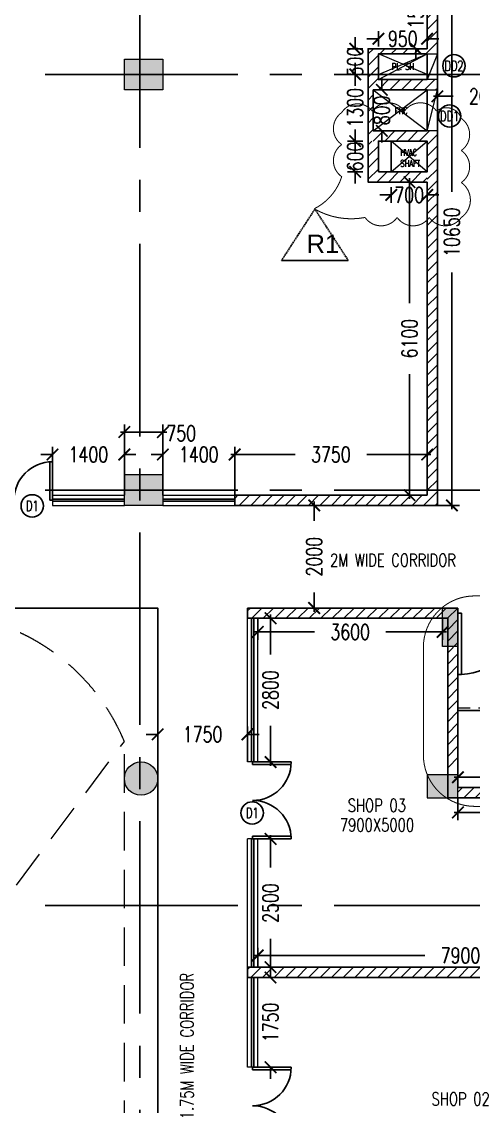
# Model space of a CAD drawing. Header units: millimetres. Extents: x -2076597 to 16308595, y -4402071 to 17875273.
# Drawn here: x -2036348 to -2027549, y -4110642 to -4089504 of the extents above; entities that cross this region are included whole.
import ezdxf
from ezdxf.enums import TextEntityAlignment as Align
from ezdxf.lldxf.tags import DXFTag

# ---------------------------------------------------------------- set-up
doc = ezdxf.new("R2010")
doc.units = ezdxf.units.MM
for name, pattern in [('CENTER2', [1.125, 0.75, -0.125, 0.125, -0.125]), ('CONTINULUS', [0]), ('DASHDOT', [1, 0.5, -0.25, 0, -0.25]), ('DASHED', [19.05, 12.7, -6.35]), ('DASHED2', [0.375, 0.25, -0.125])]:
    doc.linetypes.add(name, pattern=pattern)
for name, color, linetype, lineweight in [('A- GLAZING', 5, 'Continuous', 9), ('A- LIGHT LINE', 8, 'Continuous', 9), ('A- SHAFT', 8, 'Continuous', 9), ('A-COL HATCH', 252, 'Continuous', 9), ('S-COL HATCH', 251, 'Continuous', 9), ('S-COLS', 7, 'Continuous', 9)]:
    doc.layers.add(name, color=color, linetype=linetype, lineweight=lineweight)
for name, color, linetype in [('A- STAIRSCASE', 1, 'Continuous'), ('A-DIMS', 4, 'Continuous'), ('a-door', 1, 'Continuous'), ('A-PARAPET WALL', 4, 'Continuous'), ('a-ref', 5, 'Continuous'), ('A-REV CLOUD', 2, 'DASHED'), ('A-SCHED', 1, 'Continuous'), ('A-TXTROOM', 3, 'Continuous'), ('A-WALL', 2, 'Continuous'), ('A-WALL HATCH', 8, 'Continuous'), ('S-GRID', 252, 'CENTER2')]:
    doc.layers.add(name, color=color, linetype=linetype)
doc.styles.add('ARIAL', font='arial.ttf')
doc.styles.add('ROMANS', font='romans.shx', dxfattribs={"width": 0.75})
tags = doc.linetypes.add('DASHEDX2', pattern=[1.5, 1, -0.5]).pattern_tags.tags
tags[6:7] = [DXFTag(74, 4), DXFTag(75, 0), DXFTag(340, '0'), DXFTag(46, 1.0), DXFTag(50, 0.0), DXFTag(44, 0.0), DXFTag(45, 0.0)]
tags[4:5] = [DXFTag(74, 4), DXFTag(75, 0), DXFTag(340, '0'), DXFTag(46, 1.0), DXFTag(50, 0.0), DXFTag(44, 0.0), DXFTag(45, 0.0)]
doc.dimstyles.new('DIMM-100', dxfattribs={"dimscale": 150, "dimtxt": 2, "dimasz": 1.5, "dimexe": 1, "dimexo": 0, "dimgap": 2, "dimtad": 0, "dimtoh": 1, "dimdec": 0, "dimzin": 0, "dimdsep": 46, "dimtxsty": 'ROMANS', "dimblk": 'ARCHTICK', "dimcen": 1.5, "dimdle": 0.5, "dimclrd": 8, "dimclre": 8, "dimclrt": 256, "dimazin": 0, "dimtfac": 1, "dimtdec": 0, "dimtix": 1, "dimtofl": 0, "dimtmove": 2, "dimatfit": 3, "dimldrblk": 'DOT', "dimfxl": 0, "dimtolj": 1, "dimtzin": 0, "dimarcsym": 0})
pattern_1 = [(45, (1802100.65, 14255482.13), (-112.2532015, 112.2532015), [])]
pattern_2 = [(45, (-2740619.58, -3104110.72), (-112.253202, 112.253202), [])]

# ---------------------------------------------------------------- blocks, each defined once
blk = doc.blocks.new('shafts')
at = {"layer": 'A- SHAFT'}
for p, q in [((712172, -986420), (711222, -986020)), ((711222, -986420), (712172, -986020)), ((711122, -986720), (712172, -987520)), ((711122, -987520), (712172, -986720))]:
    blk.add_line(p, q, dxfattribs=at)
for points in [[(711222, -986420), (712172, -986420), (712172, -986020), (711222, -986020)], [(711122, -987520), (712172, -987520), (712172, -986720), (711122, -986720)]]:
    blk.add_lwpolyline(points, close=True, dxfattribs=at)
at = {"layer": 'A-TXTROOM', "char_height": 128, "width": 1088.76, "attachment_point": 1, "style": 'ROMANS'}
for s, insert in [('PL. SH', (711482, -986204, 0)), ('FHC', (711541, -987067, 0))]:
    blk.add_mtext(s, dxfattribs=dict(at, insert=insert))
blk = doc.blocks.new('Double-Flush - 1500 2-565315-1_ first floor')
at = {"layer": 'a-door'}
for p, q in [((-750, 850), (-699, 850)), ((-750, 100), (-750, 850)), ((-699, 100), (-699, 850)), ((699, 100), (699, 848)), ((750, 100), (750, 850)), ((-750, 100), (-699, 100)), ((750, 100), (699, 100))]:
    blk.add_line(p, q, dxfattribs=at)
for centre, start, end in [((-750, 100), 0, 90), ((750, 100), 90, 180)]:
    blk.add_arc(centre, 750, start, end, dxfattribs=at)
blk = doc.blocks.new('M_Single-Flush - 0915 x 2134mm-234763-0_ ground floor')
at = {"layer": 'a-door'}
for p, q in [((406, -100), (406, -1015)), ((458, -100), (406, -100)), ((458, -100), (458, -1015)), ((458, -1015), (406, -1015))]:
    blk.add_line(p, q, dxfattribs=at)
blk.add_arc((458, -100), 917, 180, 266.8107, dxfattribs=at)
blk = doc.blocks.new('SOP')
at = {"layer": 'A-SCHED', "color": 8}
blk.add_circle((0, 0), 218, dxfattribs=at)
at = {"layer": 'A-SCHED', "style": 'ROMANS', "width": 0.7}
blk.add_attdef('D2', text='', height=200, dxfattribs=at).set_placement((0, 0), align=Align.MIDDLE_CENTER)
blk = doc.blocks.new('COLUMN 1')
at = {"layer": 'A-COL HATCH'}
for points in [[(702736.2, -995074.1), (701986.2, -995074.1), (701986.2, -994474.1), (702736.2, -994474.1)], [(702736.2, -1003174.1), (701986.2, -1003174.1), (701986.2, -1002574.1), (702736.2, -1002574.1)], [(708186.2, -1005174.1), (708486.2, -1005174.1), (708486.2, -1005924.1), (708186.2, -1005924.1)], [(707886.3, -1008874.1), (708486.2, -1008874.1), (708486.2, -1008424.1), (707886.3, -1008424.1)]]:
    blk.add_hatch(color=256, dxfattribs=at).paths.add_polyline_path(points)
at = {"layer": 'S-COL HATCH'}
h = blk.add_hatch(color=256, dxfattribs=at)
edge = h.paths.add_edge_path()
edge.add_arc((702311.2, -1008499.1), 325, 0, 360)
at = {"layer": 'S-COLS'}
for points in [[(702736.2, -995074.1), (701986.2, -995074.1), (701986.2, -994474.1), (702736.2, -994474.1)], [(702736.2, -1003174.1), (701986.2, -1003174.1), (701986.2, -1002574.1), (702736.2, -1002574.1)], [(708186.2, -1005174.1), (708486.2, -1005174.1), (708486.2, -1005924.1), (708186.2, -1005924.1)], [(707886.3, -1008874.1), (708486.2, -1008874.1), (708486.2, -1008424.1), (707886.3, -1008424.1)]]:
    blk.add_lwpolyline(points, close=True, dxfattribs=at)
blk.add_circle((702311.2, -1008499.1), 325, dxfattribs=at)
at = {"layer": 'S-GRID', "ltscale": 5000}
for p, q in [((702286.2, -1035578.8), (702286.2, -974750.2)), ((661071.4, -994774.1), (726350.7, -994774.1)), ((661071.4, -1002874.1), (726350.7, -1002874.1)), ((661071.4, -1010974.1), (726350.7, -1010974.1))]:
    blk.add_line(p, q, dxfattribs=at)
blk = doc.blocks.new('_ArchTick')
at = {"color": 0, "linetype": 'ByBlock', "const_width": 0.15}
blk.add_lwpolyline([(-0.5, -0.5), (0.5, 0.5)], dxfattribs=at)
blk = doc.blocks.new('*D474')
at = {"layer": 'A-DIMS', "color": 8, "lineweight": -2, "transparency": 16777216}
for p, q in [((-2031499, -4108131), (-2031499, -4107906)), ((-2031748, -4108131), (-2031349, -4108131)), ((-2031748, -4109881), (-2031349, -4109881)), ((-2031499, -4109881), (-2031499, -4110106))]:
    blk.add_line(p, q, dxfattribs=at)
at = {"layer": 'Defpoints', "color": 0, "transparency": 16777216}
for p in [(-2031748, -4108131), (-2031748, -4109881), (-2031499, -4109881)]:
    blk.add_point(p, dxfattribs=at)
at = {"layer": 'A-DIMS', "color": 8, "lineweight": -2, "transparency": 16777216, "xscale": 225, "yscale": 225, "zscale": 225}
for p, rotation in [((-2031499, -4108131), 270), ((-2031499, -4109881), 90)]:
    blk.add_blockref('_ArchTick', p, dxfattribs=dict(at, rotation=rotation))
at = {"layer": 'A-DIMS', "transparency": 16777216, "insert": (-2031499, -4109006), "char_height": 300, "attachment_point": 5, "rotation": 90, "style": 'ROMANS'}
blk.add_mtext('\\A1;1750', dxfattribs=at)
blk = doc.blocks.new('_Dot')
at = {"color": 0, "linetype": 'ByBlock', "lineweight": -2}
blk.add_line((-0.5, 0), (-1, 0), dxfattribs=at)
at = {"color": 0, "linetype": 'ByBlock', "const_width": 0.5}
blk.add_lwpolyline([(-0.25, 0, 1), (0.25, 0, 1)], format="xyb", close=True, dxfattribs=at)
blk = doc.blocks.new('*D475')
at = {"layer": 'A-DIMS', "color": 8, "lineweight": -2, "transparency": 16777216}
for p, q in [((-2031748, -4105432), (-2031349, -4105432)), ((-2031499, -4105357), (-2031499, -4105985)), ((-2031499, -4108006), (-2031499, -4107378)), ((-2031748, -4107931), (-2031349, -4107931))]:
    blk.add_line(p, q, dxfattribs=at)
at = {"layer": 'Defpoints', "color": 0, "transparency": 16777216}
for p in [(-2031748, -4105432), (-2031499, -4105432), (-2031748, -4107931)]:
    blk.add_point(p, dxfattribs=at)
at = {"layer": 'A-DIMS', "color": 8, "lineweight": -2, "transparency": 16777216, "xscale": 225, "yscale": 225, "zscale": 225}
for p, rotation in [((-2031499, -4105432), 90), ((-2031499, -4107931), 270)]:
    blk.add_blockref('_ArchTick', p, dxfattribs=dict(at, rotation=rotation))
at = {"layer": 'A-DIMS', "transparency": 16777216, "insert": (-2031499, -4106681), "char_height": 300, "attachment_point": 5, "rotation": 90, "style": 'ROMANS'}
blk.add_mtext('\\A1;2500', dxfattribs=at)
blk = doc.blocks.new('*D476')
at = {"layer": 'A-DIMS', "color": 8, "lineweight": -2, "transparency": 16777216}
for p, q in [((-2031499, -4101056), (-2031499, -4101835)), ((-2031748, -4101131), (-2031349, -4101131)), ((-2031499, -4104007), (-2031499, -4103228)), ((-2031748, -4103932), (-2031349, -4103932))]:
    blk.add_line(p, q, dxfattribs=at)
at = {"layer": 'Defpoints', "color": 0, "transparency": 16777216}
for p in [(-2031748, -4101131), (-2031499, -4101131), (-2031748, -4103932)]:
    blk.add_point(p, dxfattribs=at)
at = {"layer": 'A-DIMS', "color": 8, "lineweight": -2, "transparency": 16777216, "xscale": 225, "yscale": 225, "zscale": 225}
for p, rotation in [((-2031499, -4101131), 90), ((-2031499, -4103932), 270)]:
    blk.add_blockref('_ArchTick', p, dxfattribs=dict(at, rotation=rotation))
at = {"layer": 'A-DIMS', "transparency": 16777216, "insert": (-2031499, -4102531), "char_height": 300, "attachment_point": 5, "rotation": 90, "style": 'ROMANS'}
blk.add_mtext('\\A1;2800', dxfattribs=at)
blk = doc.blocks.new('*D477')
at = {"layer": 'A-DIMS', "color": 8, "lineweight": -2, "transparency": 16777216}
for p, q in [((-2031748, -4101131), (-2031748, -4101548)), ((-2028148, -4101131), (-2028148, -4101548)), ((-2031823, -4101398), (-2030644, -4101398)), ((-2028073, -4101398), (-2029251, -4101398))]:
    blk.add_line(p, q, dxfattribs=at)
at = {"layer": 'Defpoints', "color": 0, "transparency": 16777216}
for p in [(-2031748, -4101131), (-2028148, -4101131), (-2028148, -4101398)]:
    blk.add_point(p, dxfattribs=at)
at = {"layer": 'A-DIMS', "color": 8, "lineweight": -2, "transparency": 16777216, "xscale": 225, "yscale": 225, "zscale": 225, "rotation": 180}
blk.add_blockref('_ArchTick', (-2031748, -4101398), dxfattribs=at)
at = {"layer": 'A-DIMS', "color": 8, "lineweight": -2, "transparency": 16777216, "xscale": 225, "yscale": 225, "zscale": 225}
blk.add_blockref('_ArchTick', (-2028148, -4101398), dxfattribs=at)
at = {"layer": 'A-DIMS', "transparency": 16777216, "insert": (-2029948, -4101398), "char_height": 300, "attachment_point": 5, "style": 'ROMANS'}
blk.add_mtext('\\A1;3600', dxfattribs=at)
blk = doc.blocks.new('*D478')
at = {"layer": 'A-DIMS', "color": 8, "lineweight": -2, "transparency": 16777216}
for p, q in [((-2027848, -4104631), (-2027848, -4105065)), ((-2023848, -4104631), (-2023848, -4105065)), ((-2027923, -4104915), (-2026544, -4104915)), ((-2023773, -4104915), (-2025151, -4104915))]:
    blk.add_line(p, q, dxfattribs=at)
at = {"layer": 'Defpoints', "color": 0, "transparency": 16777216}
for p in [(-2027848, -4104631), (-2023848, -4104631), (-2023848, -4104915)]:
    blk.add_point(p, dxfattribs=at)
at = {"layer": 'A-DIMS', "color": 8, "lineweight": -2, "transparency": 16777216, "xscale": 225, "yscale": 225, "zscale": 225}
for p, rotation in [((-2027848, -4104915), 180.0039820080618), ((-2023848, -4104915), 0.003982008061759408)]:
    blk.add_blockref('_ArchTick', p, dxfattribs=dict(at, rotation=rotation))
at = {"layer": 'A-DIMS', "transparency": 16777216, "insert": (-2025848, -4104915), "char_height": 300, "attachment_point": 5, "rotation": 0.004, "style": 'ROMANS'}
blk.add_mtext('\\A1;4000', dxfattribs=at)
blk = doc.blocks.new('*D481')
at = {"layer": 'A-DIMS', "color": 8, "lineweight": -2, "transparency": 16777216}
for p, q in [((-2031748, -4107931), (-2031748, -4107552)), ((-2023848, -4107931), (-2023848, -4107552)), ((-2031823, -4107702), (-2028494, -4107702)), ((-2023773, -4107702), (-2027101, -4107702))]:
    blk.add_line(p, q, dxfattribs=at)
at = {"layer": 'Defpoints', "color": 0, "transparency": 16777216}
for p in [(-2031748, -4107702), (-2031748, -4107931), (-2023848, -4107931)]:
    blk.add_point(p, dxfattribs=at)
at = {"layer": 'A-DIMS', "color": 8, "lineweight": -2, "transparency": 16777216, "xscale": 225, "yscale": 225, "zscale": 225, "rotation": 180}
blk.add_blockref('_ArchTick', (-2031748, -4107702), dxfattribs=at)
at = {"layer": 'A-DIMS', "color": 8, "lineweight": -2, "transparency": 16777216, "xscale": 225, "yscale": 225, "zscale": 225}
blk.add_blockref('_ArchTick', (-2023848, -4107702), dxfattribs=at)
at = {"layer": 'A-DIMS', "transparency": 16777216, "insert": (-2027798, -4107702), "char_height": 300, "attachment_point": 5, "style": 'ROMANS'}
blk.add_mtext('\\A1;7900', dxfattribs=at)
blk = doc.blocks.new('*D482')
at = {"layer": 'A-DIMS', "color": 8, "lineweight": -2, "transparency": 16777216}
for p, q in [((-2033698, -4103393), (-2033923, -4103393)), ((-2033698, -4104227), (-2033698, -4103243)), ((-2031948, -4103932), (-2031948, -4103243)), ((-2031948, -4103393), (-2031723, -4103393))]:
    blk.add_line(p, q, dxfattribs=at)
at = {"layer": 'Defpoints', "color": 0, "transparency": 16777216}
for p in [(-2031948, -4103393), (-2031948, -4103932), (-2033698, -4104227)]:
    blk.add_point(p, dxfattribs=at)
at = {"layer": 'A-DIMS', "color": 8, "lineweight": -2, "transparency": 16777216, "xscale": 225, "yscale": 225, "zscale": 225}
blk.add_blockref('_ArchTick', (-2033698, -4103393), dxfattribs=at)
at = {"layer": 'A-DIMS', "color": 8, "lineweight": -2, "transparency": 16777216, "xscale": 225, "yscale": 225, "zscale": 225, "rotation": 180}
blk.add_blockref('_ArchTick', (-2031948, -4103393), dxfattribs=at)
at = {"layer": 'A-DIMS', "transparency": 16777216, "insert": (-2032823, -4103393), "char_height": 300, "attachment_point": 5, "style": 'ROMANS'}
blk.add_mtext('\\A1;1750', dxfattribs=at)
blk = doc.blocks.new('*D485')
at = {"layer": 'A-DIMS', "color": 8, "lineweight": -2, "transparency": 16777216}
for p, q in [((-2029898, -4098931), (-2030799, -4098931)), ((-2030649, -4098856), (-2030649, -4099235)), ((-2030649, -4101006), (-2030649, -4100628)), ((-2029898, -4100931), (-2030799, -4100931))]:
    blk.add_line(p, q, dxfattribs=at)
at = {"layer": 'Defpoints', "color": 0, "transparency": 16777216}
for p in [(-2030649, -4098931), (-2029898, -4098931), (-2029898, -4100931)]:
    blk.add_point(p, dxfattribs=at)
at = {"layer": 'A-DIMS', "color": 8, "lineweight": -2, "transparency": 16777216, "xscale": 225, "yscale": 225, "zscale": 225}
for p, rotation in [((-2030649, -4098931), 90), ((-2030649, -4100931), 270)]:
    blk.add_blockref('_ArchTick', p, dxfattribs=dict(at, rotation=rotation))
at = {"layer": 'A-DIMS', "transparency": 16777216, "insert": (-2030649, -4099931), "char_height": 300, "attachment_point": 5, "rotation": 90, "style": 'ROMANS'}
blk.add_mtext('\\A1;2000', dxfattribs=at)
blk = doc.blocks.new('*D493')
at = {"layer": 'A-DIMS', "color": 8, "lineweight": -2, "transparency": 16777216}
for p, q in [((-2028248, -4090631), (-2028248, -4091108)), ((-2026248, -4090631), (-2026248, -4091108)), ((-2028323, -4090958), (-2027944, -4090958)), ((-2026173, -4090958), (-2026551, -4090958))]:
    blk.add_line(p, q, dxfattribs=at)
at = {"layer": 'Defpoints', "color": 0, "transparency": 16777216}
for p in [(-2028248, -4090631), (-2026248, -4090631), (-2028248, -4090958)]:
    blk.add_point(p, dxfattribs=at)
at = {"layer": 'A-DIMS', "color": 8, "lineweight": -2, "transparency": 16777216, "xscale": 225, "yscale": 225, "zscale": 225, "rotation": 180}
blk.add_blockref('_ArchTick', (-2028248, -4090958), dxfattribs=at)
at = {"layer": 'A-DIMS', "color": 8, "lineweight": -2, "transparency": 16777216, "xscale": 225, "yscale": 225, "zscale": 225}
blk.add_blockref('_ArchTick', (-2026248, -4090958), dxfattribs=at)
at = {"layer": 'A-DIMS', "transparency": 16777216, "insert": (-2027248, -4090958), "char_height": 300, "attachment_point": 5, "style": 'ROMANS'}
blk.add_mtext('\\A1;2000', dxfattribs=at)
blk = doc.blocks.new('*D494')
at = {"layer": 'A-DIMS', "color": 8, "lineweight": -2, "transparency": 16777216}
for p, q in [((-2028248, -4088281), (-2027816, -4088281)), ((-2027966, -4088206), (-2027966, -4092819)), ((-2027966, -4099006), (-2027966, -4094394)), ((-2028248, -4098931), (-2027816, -4098931))]:
    blk.add_line(p, q, dxfattribs=at)
at = {"layer": 'Defpoints', "color": 0, "transparency": 16777216}
for p in [(-2028248, -4088281), (-2027966, -4088281), (-2028248, -4098931)]:
    blk.add_point(p, dxfattribs=at)
at = {"layer": 'A-DIMS', "color": 8, "lineweight": -2, "transparency": 16777216, "xscale": 225, "yscale": 225, "zscale": 225}
for p, rotation in [((-2027966, -4088281), 90), ((-2027966, -4098931), 270)]:
    blk.add_blockref('_ArchTick', p, dxfattribs=dict(at, rotation=rotation))
at = {"layer": 'A-DIMS', "transparency": 16777216, "insert": (-2027966, -4093606), "char_height": 300, "attachment_point": 5, "rotation": 90, "style": 'ROMANS'}
blk.add_mtext('\\A1;10650', dxfattribs=at)
blk = doc.blocks.new('*D513')
at = {"layer": 'A-DIMS', "color": 8, "lineweight": -2, "transparency": 16777216}
for p, q in [((-2028668, -4088481), (-2028668, -4088256)), ((-2028448, -4088481), (-2028818, -4088481)), ((-2028448, -4090031), (-2028818, -4090031)), ((-2028668, -4090031), (-2028668, -4090256))]:
    blk.add_line(p, q, dxfattribs=at)
at = {"layer": 'Defpoints', "color": 0, "transparency": 16777216}
for p in [(-2028448, -4088481), (-2028668, -4090031), (-2028448, -4090031)]:
    blk.add_point(p, dxfattribs=at)
at = {"layer": 'A-DIMS', "color": 8, "lineweight": -2, "transparency": 16777216, "xscale": 225, "yscale": 225, "zscale": 225}
for p, rotation in [((-2028668, -4088481), 270), ((-2028668, -4090031), 90)]:
    blk.add_blockref('_ArchTick', p, dxfattribs=dict(at, rotation=rotation))
at = {"layer": 'A-DIMS', "transparency": 16777216, "insert": (-2028668, -4089256), "char_height": 300, "attachment_point": 5, "rotation": 90, "style": 'ROMANS'}
blk.add_mtext('\\A1;1550', dxfattribs=at)
blk = doc.blocks.new('*D156')
at = {"layer": 'A-DIMS', "color": 8, "lineweight": -2, "transparency": 16777216}
for p, q in [((-2028448, -4092631), (-2028941, -4092631)), ((-2028791, -4092556), (-2028791, -4094990)), ((-2028791, -4098806), (-2028791, -4096372)), ((-2028448, -4098731), (-2028941, -4098731))]:
    blk.add_line(p, q, dxfattribs=at)
at = {"layer": 'Defpoints', "color": 0, "transparency": 16777216}
for p in [(-2028448, -4092631), (-2028791, -4098731), (-2028448, -4098731)]:
    blk.add_point(p, dxfattribs=at)
at = {"layer": 'A-DIMS', "color": 8, "lineweight": -2, "transparency": 16777216, "xscale": 225, "yscale": 225, "zscale": 225}
for p, rotation in [((-2028791, -4092631), 90), ((-2028791, -4098731), 270)]:
    blk.add_blockref('_ArchTick', p, dxfattribs=dict(at, rotation=rotation))
at = {"layer": 'A-DIMS', "transparency": 16777216, "insert": (-2028791, -4095681), "char_height": 300, "attachment_point": 5, "rotation": 90, "style": 'ROMANS'}
blk.add_mtext('\\A1;6100', dxfattribs=at)
blk = doc.blocks.new('*D514')
at = {"layer": 'A-DIMS', "color": 8, "lineweight": -2, "transparency": 16777216}
for p, q in [((-2032198, -4098731), (-2032198, -4097789)), ((-2028448, -4098731), (-2028448, -4097789)), ((-2032273, -4097939), (-2031019, -4097939)), ((-2028373, -4097939), (-2029626, -4097939))]:
    blk.add_line(p, q, dxfattribs=at)
at = {"layer": 'Defpoints', "color": 0, "transparency": 16777216}
for p in [(-2032198, -4097939), (-2032198, -4098731), (-2028448, -4098731)]:
    blk.add_point(p, dxfattribs=at)
at = {"layer": 'A-DIMS', "color": 8, "lineweight": -2, "transparency": 16777216, "xscale": 225, "yscale": 225, "zscale": 225, "rotation": 180}
blk.add_blockref('_ArchTick', (-2032198, -4097939), dxfattribs=at)
at = {"layer": 'A-DIMS', "color": 8, "lineweight": -2, "transparency": 16777216, "xscale": 225, "yscale": 225, "zscale": 225}
blk.add_blockref('_ArchTick', (-2028448, -4097939), dxfattribs=at)
at = {"layer": 'A-DIMS', "transparency": 16777216, "insert": (-2030323, -4097939), "char_height": 300, "attachment_point": 5, "style": 'ROMANS'}
blk.add_mtext('\\A1;3750', dxfattribs=at)
blk = doc.blocks.new('*D157')
at = {"layer": 'A-DIMS', "color": 8, "lineweight": -2, "transparency": 16777216}
for p, q in [((-2033598, -4098731), (-2033598, -4097789)), ((-2032198, -4098731), (-2032198, -4097789)), ((-2033598, -4097939), (-2033823, -4097939)), ((-2032198, -4097939), (-2031973, -4097939))]:
    blk.add_line(p, q, dxfattribs=at)
at = {"layer": 'Defpoints', "color": 0, "transparency": 16777216}
for p in [(-2033598, -4097939), (-2033598, -4098731), (-2032198, -4098731)]:
    blk.add_point(p, dxfattribs=at)
at = {"layer": 'A-DIMS', "color": 8, "lineweight": -2, "transparency": 16777216, "xscale": 225, "yscale": 225, "zscale": 225}
blk.add_blockref('_ArchTick', (-2033598, -4097939), dxfattribs=at)
at = {"layer": 'A-DIMS', "color": 8, "lineweight": -2, "transparency": 16777216, "xscale": 225, "yscale": 225, "zscale": 225, "rotation": 180}
blk.add_blockref('_ArchTick', (-2032198, -4097939), dxfattribs=at)
at = {"layer": 'A-DIMS', "transparency": 16777216, "insert": (-2032898, -4097939), "char_height": 300, "attachment_point": 5, "style": 'ROMANS'}
blk.add_mtext('\\A1;1400', dxfattribs=at)
blk = doc.blocks.new('*D515')
at = {"layer": 'A-DIMS', "color": 8, "lineweight": -2, "transparency": 16777216}
for p, q in [((-2035748, -4098731), (-2035748, -4097789)), ((-2034348, -4098731), (-2034348, -4097789)), ((-2035748, -4097939), (-2035973, -4097939)), ((-2034348, -4097939), (-2034123, -4097939))]:
    blk.add_line(p, q, dxfattribs=at)
at = {"layer": 'Defpoints', "color": 0, "transparency": 16777216}
for p in [(-2035748, -4097939), (-2035748, -4098731), (-2034348, -4098731)]:
    blk.add_point(p, dxfattribs=at)
at = {"layer": 'A-DIMS', "color": 8, "lineweight": -2, "transparency": 16777216, "xscale": 225, "yscale": 225, "zscale": 225}
blk.add_blockref('_ArchTick', (-2035748, -4097939), dxfattribs=at)
at = {"layer": 'A-DIMS', "color": 8, "lineweight": -2, "transparency": 16777216, "xscale": 225, "yscale": 225, "zscale": 225, "rotation": 180}
blk.add_blockref('_ArchTick', (-2034348, -4097939), dxfattribs=at)
at = {"layer": 'A-DIMS', "transparency": 16777216, "insert": (-2035048, -4097939), "char_height": 300, "attachment_point": 5, "style": 'ROMANS'}
blk.add_mtext('\\A1;1400', dxfattribs=at)
blk = doc.blocks.new('*D158')
at = {"layer": 'A-DIMS', "color": 8, "lineweight": -2, "transparency": 16777216}
for p, q in [((-2034423, -4097502), (-2033523, -4097502)), ((-2034348, -4098331), (-2034348, -4097352)), ((-2033598, -4098331), (-2033598, -4097352))]:
    blk.add_line(p, q, dxfattribs=at)
at = {"layer": 'Defpoints', "color": 0, "transparency": 16777216}
for p in [(-2033598, -4097502), (-2034348, -4098331), (-2033598, -4098331)]:
    blk.add_point(p, dxfattribs=at)
at = {"layer": 'A-DIMS', "color": 8, "lineweight": -2, "transparency": 16777216, "xscale": 225, "yscale": 225, "zscale": 225, "rotation": 180}
blk.add_blockref('_ArchTick', (-2034348, -4097502), dxfattribs=at)
at = {"layer": 'A-DIMS', "color": 8, "lineweight": -2, "transparency": 16777216, "xscale": 225, "yscale": 225, "zscale": 225}
blk.add_blockref('_ArchTick', (-2033598, -4097502), dxfattribs=at)
at = {"layer": 'A-DIMS', "transparency": 16777216, "insert": (-2033240, -4097526), "char_height": 300, "attachment_point": 5, "style": 'ROMANS'}
blk.add_mtext('\\A1;750', dxfattribs=at)
blk = doc.blocks.new('*D204')
at = {"layer": 'A-DIMS', "color": 8, "linetype": 'CONTINULUS', "lineweight": -2, "transparency": 16777216}
for p, q in [((-2029850, -4090531), (-2029850, -4090306)), ((-2029850, -4091831), (-2029850, -4092056))]:
    blk.add_line(p, q, dxfattribs=at)
at = {"layer": 'A-DIMS', "color": 8, "lineweight": -2, "transparency": 16777216}
for p, q in [((-2029700, -4090531), (-2030000, -4090531)), ((-2029700, -4091831), (-2030000, -4091831))]:
    blk.add_line(p, q, dxfattribs=at)
at = {"layer": 'Defpoints', "color": 0, "transparency": 16777216}
for p in [(-2029598, -4090531), (-2029850, -4091831), (-2029598, -4091831)]:
    blk.add_point(p, dxfattribs=at)
at = {"layer": 'A-DIMS', "color": 8, "lineweight": -2, "transparency": 16777216, "xscale": 225, "yscale": 225, "zscale": 225}
for p, rotation in [((-2029850, -4090531), 270), ((-2029850, -4091831), 90)]:
    blk.add_blockref('_ArchTick', p, dxfattribs=dict(at, rotation=rotation))
at = {"layer": 'A-DIMS', "transparency": 16777216, "insert": (-2029850, -4091181), "char_height": 300, "attachment_point": 5, "rotation": 90, "style": 'ROMANS'}
blk.add_mtext('\\A1;1300', dxfattribs=at)
blk = doc.blocks.new('*D621')
at = {"layer": 'A-DIMS', "color": 8, "linetype": 'CONTINULUS', "lineweight": -2, "transparency": 16777216}
for p, q in [((-2029332, -4090831), (-2029332, -4090606)), ((-2029332, -4091631), (-2029332, -4091856))]:
    blk.add_line(p, q, dxfattribs=at)
at = {"layer": 'A-DIMS', "color": 8, "lineweight": -2, "transparency": 16777216}
for p, q in [((-2029482, -4090831), (-2029182, -4090831)), ((-2029482, -4091631), (-2029182, -4091631))]:
    blk.add_line(p, q, dxfattribs=at)
at = {"layer": 'Defpoints', "color": 0, "transparency": 16777216}
for p in [(-2029498, -4090831), (-2029332, -4090831), (-2029498, -4091631)]:
    blk.add_point(p, dxfattribs=at)
at = {"layer": 'A-DIMS', "color": 8, "lineweight": -2, "transparency": 16777216, "xscale": 225, "yscale": 225, "zscale": 225}
for p, rotation in [((-2029332, -4090831), 270), ((-2029332, -4091631), 90)]:
    blk.add_blockref('_ArchTick', p, dxfattribs=dict(at, rotation=rotation))
at = {"layer": 'A-DIMS', "transparency": 16777216, "insert": (-2029332, -4091231), "char_height": 300, "attachment_point": 5, "rotation": 90, "style": 'ROMANS'}
blk.add_mtext('\\A1;800', dxfattribs=at)
blk = doc.blocks.new('*D622')
at = {"layer": 'A-DIMS', "color": 8, "linetype": 'CONTINULUS', "lineweight": -2, "transparency": 16777216}
for p, q in [((-2029398, -4089836), (-2029623, -4089836)), ((-2028448, -4089836), (-2028223, -4089836))]:
    blk.add_line(p, q, dxfattribs=at)
at = {"layer": 'A-DIMS', "color": 8, "lineweight": -2, "transparency": 16777216}
for p, q in [((-2029398, -4089986), (-2029398, -4089686)), ((-2028448, -4089986), (-2028448, -4089686))]:
    blk.add_line(p, q, dxfattribs=at)
at = {"layer": 'Defpoints', "color": 0, "transparency": 16777216}
for p in [(-2028448, -4089836), (-2029398, -4090131), (-2028448, -4090131)]:
    blk.add_point(p, dxfattribs=at)
at = {"layer": 'A-DIMS', "color": 8, "lineweight": -2, "transparency": 16777216, "xscale": 225, "yscale": 225, "zscale": 225}
blk.add_blockref('_ArchTick', (-2029398, -4089836), dxfattribs=at)
at = {"layer": 'A-DIMS', "color": 8, "lineweight": -2, "transparency": 16777216, "xscale": 225, "yscale": 225, "zscale": 225, "rotation": 180}
blk.add_blockref('_ArchTick', (-2028448, -4089836), dxfattribs=at)
at = {"layer": 'A-DIMS', "transparency": 16777216, "insert": (-2028923, -4089836), "char_height": 300, "attachment_point": 5, "style": 'ROMANS'}
blk.add_mtext('\\A1;950', dxfattribs=at)
blk = doc.blocks.new('*D247')
at = {"layer": 'A-DIMS', "color": 8, "linetype": 'CONTINULUS', "lineweight": -2, "transparency": 16777216}
for p, q in [((-2029850, -4090031), (-2029850, -4089806)), ((-2029850, -4090531), (-2029850, -4090756))]:
    blk.add_line(p, q, dxfattribs=at)
at = {"layer": 'A-DIMS', "color": 8, "lineweight": -2, "transparency": 16777216}
for p, q in [((-2029700, -4090031), (-2030000, -4090031)), ((-2029700, -4090531), (-2030000, -4090531))]:
    blk.add_line(p, q, dxfattribs=at)
at = {"layer": 'Defpoints', "color": 0, "transparency": 16777216}
for p in [(-2029850, -4090031), (-2029598, -4090031), (-2029598, -4090531)]:
    blk.add_point(p, dxfattribs=at)
at = {"layer": 'A-DIMS', "color": 8, "lineweight": -2, "transparency": 16777216, "xscale": 225, "yscale": 225, "zscale": 225}
for p, rotation in [((-2029850, -4090031), 270), ((-2029850, -4090531), 90)]:
    blk.add_blockref('_ArchTick', p, dxfattribs=dict(at, rotation=rotation))
at = {"layer": 'A-DIMS', "transparency": 16777216, "insert": (-2029850, -4090281), "char_height": 300, "attachment_point": 5, "rotation": 90, "style": 'ROMANS'}
blk.add_mtext('\\A1;500', dxfattribs=at)
blk = doc.blocks.new('*D272')
at = {"layer": 'A-DIMS', "color": 8, "lineweight": -2, "transparency": 16777216}
for p, q in [((-2027923, -4104228), (-2025439, -4104228)), ((-2027848, -4104378), (-2027848, -4104078)), ((-2021573, -4104228), (-2024057, -4104228)), ((-2021648, -4104378), (-2021648, -4104078))]:
    blk.add_line(p, q, dxfattribs=at)
at = {"layer": 'Defpoints', "color": 0, "transparency": 16777216}
for p in [(-2027848, -4104228), (-2027848, -4104431), (-2021648, -4104431)]:
    blk.add_point(p, dxfattribs=at)
at = {"layer": 'A-DIMS', "color": 8, "lineweight": -2, "transparency": 16777216, "xscale": 225, "yscale": 225, "zscale": 225, "rotation": 180}
blk.add_blockref('_ArchTick', (-2027848, -4104228), dxfattribs=at)
at = {"layer": 'A-DIMS', "color": 8, "lineweight": -2, "transparency": 16777216, "xscale": 225, "yscale": 225, "zscale": 225}
blk.add_blockref('_ArchTick', (-2021648, -4104228), dxfattribs=at)
at = {"layer": 'A-DIMS', "transparency": 16777216, "insert": (-2024748, -4104228), "char_height": 300, "attachment_point": 5, "style": 'ROMANS'}
blk.add_mtext('\\A1;6200', dxfattribs=at)
blk = doc.blocks.new('*D361')
at = {"layer": 'A-DIMS', "color": 8, "lineweight": -2, "transparency": 16777216}
for p, q in [((-2029148, -4092731), (-2029148, -4093031)), ((-2028448, -4092731), (-2028448, -4093031))]:
    blk.add_line(p, q, dxfattribs=at)
at = {"layer": 'A-DIMS', "color": 8, "linetype": 'CONTINULUS', "lineweight": -2, "transparency": 16777216}
for p, q in [((-2029148, -4092881), (-2029373, -4092881)), ((-2028448, -4092881), (-2028223, -4092881))]:
    blk.add_line(p, q, dxfattribs=at)
at = {"layer": 'Defpoints', "color": 0, "transparency": 16777216}
for p in [(-2029148, -4092431), (-2028448, -4092431), (-2028448, -4092881)]:
    blk.add_point(p, dxfattribs=at)
at = {"layer": 'A-DIMS', "color": 8, "lineweight": -2, "transparency": 16777216, "xscale": 225, "yscale": 225, "zscale": 225}
blk.add_blockref('_ArchTick', (-2029148, -4092881), dxfattribs=at)
at = {"layer": 'A-DIMS', "color": 8, "lineweight": -2, "transparency": 16777216, "xscale": 225, "yscale": 225, "zscale": 225, "rotation": 180}
blk.add_blockref('_ArchTick', (-2028448, -4092881), dxfattribs=at)
at = {"layer": 'A-DIMS', "transparency": 16777216, "insert": (-2028798, -4092881), "char_height": 300, "attachment_point": 5, "style": 'ROMANS'}
blk.add_mtext('\\A1;700', dxfattribs=at)
blk = doc.blocks.new('*D362')
at = {"layer": 'A-DIMS', "color": 8, "linetype": 'CONTINULUS', "lineweight": -2, "transparency": 16777216}
for p, q in [((-2029850, -4091831), (-2029850, -4091606)), ((-2029850, -4092431), (-2029850, -4092656))]:
    blk.add_line(p, q, dxfattribs=at)
at = {"layer": 'A-DIMS', "color": 8, "lineweight": -2, "transparency": 16777216}
for p, q in [((-2029700, -4091831), (-2030000, -4091831)), ((-2029700, -4092431), (-2030000, -4092431))]:
    blk.add_line(p, q, dxfattribs=at)
at = {"layer": 'Defpoints', "color": 0, "transparency": 16777216}
for p in [(-2029850, -4091831), (-2029148, -4091831), (-2029148, -4092431)]:
    blk.add_point(p, dxfattribs=at)
at = {"layer": 'A-DIMS', "color": 8, "lineweight": -2, "transparency": 16777216, "xscale": 225, "yscale": 225, "zscale": 225}
for p, rotation in [((-2029850, -4091831), 270), ((-2029850, -4092431), 90)]:
    blk.add_blockref('_ArchTick', p, dxfattribs=dict(at, rotation=rotation))
at = {"layer": 'A-DIMS', "transparency": 16777216, "insert": (-2029850, -4092131), "char_height": 300, "attachment_point": 5, "rotation": 90, "style": 'ROMANS'}
blk.add_mtext('\\A1;600', dxfattribs=at)

msp = doc.modelspace()

# ---------------------------------------------------------------- hatches: boundary and pattern name
at = {"layer": 'A-WALL HATCH'}
h = msp.add_hatch(dxfattribs=at)
h.set_pattern_fill('ANSI31', color=256, scale=50)
h.set_pattern_definition(pattern_2)
h.paths.add_polyline_path([(-2033147.9, -4081581.1), (-2033747.9, -4081581.1), (-2033747.9, -4081781.1), (-2033347.9, -4081781.1), (-2033347.9, -4081881.1), (-2033147.9, -4081881.1)])
h.paths.add_polyline_path([(-2029397.9, -4090131.1), (-2028447.9, -4090131.1), (-2028447.9, -4090631.1), (-2029397.9, -4090631.1)], flags=16)
h.paths.add_polyline_path([(-2029497.9, -4090831.1), (-2028447.9, -4090831.1), (-2028447.9, -4091631.1), (-2029497.9, -4091631.1)], flags=16)
h.paths.add_polyline_path([(-2028447.9, -4090131.1), (-2028247.9, -4090131.1), (-2028247.9, -4088281.1), (-2033147.9, -4088281.1), (-2033147.9, -4081881.1), (-2033347.9, -4081881.1), (-2033347.9, -4088481.1), (-2028447.9, -4088481.1), (-2028447.9, -4090031.1), (-2029597.9, -4090031.1), (-2029597.9, -4091831.1), (-2028447.9, -4091831.1), (-2028447.9, -4098731.1), (-2032197.9, -4098731.1), (-2032197.9, -4098931.1), (-2028247.9, -4098931.1), (-2028247.9, -4091631.1), (-2028447.9, -4091631.1), (-2028447.9, -4090831.1), (-2028247.9, -4090831.1), (-2028247.9, -4090631.1), (-2028447.9, -4090631.1)])
h = msp.add_hatch(dxfattribs=at)
h.set_pattern_fill('ANSI31', color=256, scale=50)
h.set_pattern_definition(pattern_1)
h.paths.add_polyline_path([(-2029397.9, -4092431), (-2028447.9, -4092431), (-2028447.9, -4091831), (-2029397.9, -4091831)], flags=16)
h.paths.add_polyline_path([(-2029597.9, -4092631), (-2028447.9, -4092631), (-2028447.9, -4091831), (-2029597.9, -4091831)])
h = msp.add_hatch(dxfattribs=at)
h.set_pattern_fill('ANSI31', color=256, scale=50)
h.set_pattern_definition(pattern_1)
h.paths.add_polyline_path([(-2027847.9, -4100931.1), (-2031947.9, -4100931.1), (-2031947.9, -4101131.1), (-2028047.9, -4101131.1), (-2028047.9, -4104031.1), (-2027847.9, -4104031.1)])
h.paths.add_polyline_path([(-2024297.9, -4100931.1), (-2026647.9, -4100931.1), (-2026647.9, -4101131.1), (-2024297.9, -4101131.1)])
h.paths.add_polyline_path([(-2023647.9, -4105331.1), (-2021472.9, -4105331.1), (-2021447.9, -4105150.5), (-2021447.9, -4104631.1), (-2021647.9, -4104631.1), (-2021647.9, -4105231.1), (-2023647.9, -4105231.1), (-2023647.9, -4104631.1), (-2022047.9, -4104631.1), (-2022047.9, -4104431.1), (-2023947.9, -4104431.1), (-2023947.9, -4104631.1), (-2023847.9, -4104631.1), (-2023847.9, -4106431.1), (-2023647.9, -4106431.1)])
h.paths.add_polyline_path([(-2023947.9, -4104431.1), (-2027847.9, -4104431.1), (-2027847.9, -4104631.1), (-2023947.9, -4104631.1)])
h.paths.add_polyline_path([(-2023647.9, -4105231.1), (-2023847.9, -4105231.1), (-2023847.9, -4104631.1), (-2023647.9, -4104631.1)], flags=16)
h.paths.add_polyline_path([(-2021647.9, -4104431.1), (-2021447.9, -4104431.1), (-2021447.9, -4101131.1), (-2021647.9, -4101131.1)])
h = msp.add_hatch(dxfattribs=at)
h.set_pattern_fill('ANSI31', color=256, scale=50)
h.set_pattern_definition(pattern_2)
h.paths.add_polyline_path([(-2023647.9, -4107031.1), (-2023847.9, -4107031.1), (-2023847.9, -4107931.1), (-2023947.9, -4107931.1), (-2023947.9, -4108131.1), (-2023847.9, -4108131.1), (-2023847.9, -4113131.1), (-2023947.9, -4113131.1), (-2023947.9, -4113331.1), (-2023847.9, -4113331.1), (-2023847.9, -4114531.1), (-2023647.9, -4114531.1)])
h.paths.add_polyline_path([(-2023947.9, -4107931.1), (-2031947.9, -4107931.1), (-2031947.9, -4108131.1), (-2023947.9, -4108131.1)])
h.paths.add_polyline_path([(-2023947.9, -4113131.1), (-2031947.9, -4113131.1), (-2031947.9, -4113331.1), (-2023947.9, -4113331.1)])

# ---------------------------------------------------------------- linework, layer by layer
at = {"layer": 'A- GLAZING'}
for p, q in [((-2028247.9, -4090131.1), (-2028447.9, -4090631.1)), ((-2028447.9, -4091631.1), (-2028247.9, -4090831.1)), ((-2035747.9, -4098731.1), (-2034347.9, -4098731.1)), ((-2035747.9, -4098731.1), (-2035747.9, -4098931.1)), ((-2033597.9, -4098731.1), (-2032197.9, -4098731.1)), ((-2035747.9, -4098931.1), (-2034347.9, -4098931.1)), ((-2033597.9, -4098931.1), (-2032197.9, -4098931.1)), ((-2031947.9, -4103931.6), (-2031947.9, -4101131.1)), ((-2031747.9, -4103931.6), (-2031747.9, -4101131.1)), ((-2031747.9, -4103931.6), (-2031947.9, -4103931.6)), ((-2031947.9, -4107931.1), (-2031947.9, -4105431.6)), ((-2031747.9, -4105431.6), (-2031947.9, -4105431.6)), ((-2031747.9, -4107931.1), (-2031747.9, -4105431.6)), ((-2031947.9, -4109881.1), (-2031947.9, -4108131.1)), ((-2031747.9, -4109881.1), (-2031747.9, -4108131.1)), ((-2031747.9, -4109881.1), (-2031947.9, -4109881.1))]:
    msp.add_line(p, q, dxfattribs=at)
for points in [[(-2028247.9, -4090631.1), (-2028447.9, -4090631.1), (-2028447.9, -4090131.1), (-2028247.9, -4090131.1)], [(-2028447.9, -4090831.1), (-2028247.9, -4090831.1), (-2028247.9, -4091631.1), (-2028447.9, -4091631.1)]]:
    msp.add_lwpolyline(points, close=True, dxfattribs=at)
at = {"layer": 'A- LIGHT LINE', "color": 5, "linetype": 'DASHED2', "ltscale": 1300}
msp.add_line((-2026147.9, -4102881.1), (-2027847.9, -4102881.1), dxfattribs=at)
at = {"layer": 'A- SHAFT'}
for p, q in [((-2029397.9, -4090631.1), (-2028447.9, -4090131.1)), ((-2029497.9, -4090831.1), (-2028447.9, -4090831.1)), ((-2029147.9, -4092431), (-2028447.9, -4091831)), ((-2028447.9, -4092431), (-2029147.9, -4091831.1))]:
    msp.add_line(p, q, dxfattribs=at)
at = {"layer": 'A- SHAFT', "linetype": 'DASHED2', "ltscale": 3000}
msp.add_line((-2041847.9, -4113531.1), (-2034347.9, -4103531.1), dxfattribs=at)
msp.add_lwpolyline([(-2041847.9, -4103531.1), (-2041847.9, -4113531.1), (-2034347.9, -4113531.1), (-2034347.9, -4103531.1)], dxfattribs=at)
msp.add_arc((-2038097.9, -4105093.7), 4062.6, 22.62072, 157.37928, dxfattribs=at)
at = {"layer": 'A- STAIRSCASE'}
msp.add_line((-2026147.9, -4102931.1), (-2027847.9, -4102931.1), dxfattribs=at)
at = {"layer": 'A-DIMS'}
msp.add_line((-2029147.9, -4092431), (-2029147.9, -4091831.1), dxfattribs=at)
at = {"layer": 'A-PARAPET WALL'}
for p, q in [((-2035747.9, -4098811.1), (-2034347.9, -4098811.1)), ((-2035747.9, -4098851.1), (-2034347.9, -4098851.1)), ((-2033597.9, -4098811.1), (-2032197.9, -4098811.1)), ((-2033597.9, -4098851.1), (-2032197.9, -4098851.1)), ((-2031867.9, -4103931.6), (-2031867.9, -4101131.1)), ((-2031827.9, -4103931.6), (-2031827.9, -4101131.1)), ((-2031867.9, -4107931.1), (-2031867.9, -4105431.6)), ((-2031827.9, -4107931.1), (-2031827.9, -4105431.6)), ((-2031867.9, -4109881.1), (-2031867.9, -4108131.1)), ((-2031827.9, -4109881.1), (-2031827.9, -4108131.1))]:
    msp.add_line(p, q, dxfattribs=at)
msp.add_lwpolyline([(-2033697.9, -4116331.1), (-2042497.9, -4116331.1), (-2042497.9, -4100931.1), (-2033697.9, -4100931.1)], close=True, dxfattribs=at)
at = {"layer": 'a-ref', "linetype": 'DASHDOT', "ltscale": 1000, "const_width": 20}
msp.add_lwpolyline([(-2021937.3, -4104796.9), (-2027521.3, -4104796.9, -0.4142136), (-2028521.3, -4103796.9), (-2028521.3, -4101694.9, -0.4142136), (-2027521.3, -4100694.9), (-2021937.3, -4100694.9, -0.4142136), (-2020937.3, -4101694.9), (-2020937.3, -4103796.9, -0.4142136)], format="xyb", close=True, dxfattribs=at)
at = {"layer": 'A-REV CLOUD', "const_width": 20}
msp.add_lwpolyline([(-2027782.3, -4093319.4, -0.5205671), (-2028407.3, -4093319.4, -0.5205671), (-2029032.3, -4093319.4, -0.5205671), (-2029657.3, -4093319.4, -0.1832388), (-2030647.3, -4093149.4, 0.2034087), (-2030112.3, -4092524.4, -0.5205671), (-2030112.3, -4091899.4, -0.5205671), (-2030112.3, -4091274.4, -0.5205671), (-2029514.8, -4091246.9, -0.5205671), (-2028889.8, -4091246.9, -0.5205671), (-2028264.8, -4091246.9, -0.5205671), (-2027782.3, -4091389.4, -0.5205671), (-2027782.3, -4092014.4, -0.5205671), (-2027782.3, -4092639.4, -0.5205671)], format="xyb", close=True, dxfattribs=at)
at = {"layer": 'A-REV CLOUD'}
msp.add_lwpolyline([(-2031285, -4094156.5), (-2030635, -4093156.5), (-2029985, -4094156.5)], close=True, dxfattribs=at)
at = {"layer": 'A-WALL'}
for p, q in [((-2028247.9, -4098931.1), (-2028247.9, -4088281.1)), ((-2028447.9, -4090031.1), (-2028447.9, -4088481.1)), ((-2028447.9, -4090631.1), (-2028447.9, -4090131.1)), ((-2028447.9, -4091631.1), (-2028447.9, -4090831.1)), ((-2028447.9, -4092431), (-2028447.9, -4091831.1)), ((-2028447.9, -4098731.1), (-2028447.9, -4092631)), ((-2032197.9, -4098731.1), (-2028447.9, -4098731.1)), ((-2032197.9, -4098931.1), (-2032197.9, -4098731.1)), ((-2032197.9, -4098931.1), (-2028247.9, -4098931.1)), ((-2031947.9, -4100931.1), (-2027847.9, -4100931.1)), ((-2031947.9, -4101131.1), (-2031947.9, -4100931.1)), ((-2027847.9, -4100931.1), (-2027847.9, -4104431.1)), ((-2031947.9, -4101131.1), (-2028047.9, -4101131.1)), ((-2028047.9, -4101131.1), (-2028047.9, -4104631.1)), ((-2027847.9, -4104431.1), (-2021647.9, -4104431.1)), ((-2028047.9, -4104631.1), (-2023847.9, -4104631.1)), ((-2031947.9, -4108131.1), (-2031947.9, -4107931.1)), ((-2023847.9, -4107931.1), (-2031947.9, -4107931.1)), ((-2023847.9, -4108131.1), (-2031947.9, -4108131.1))]:
    msp.add_line(p, q, dxfattribs=at)
for points in [[(-2028447.9, -4090031.1), (-2029597.9, -4090031.1), (-2029597.9, -4090831.1)], [(-2028447.9, -4090131.1), (-2029397.9, -4090131.1), (-2029397.9, -4090631.1), (-2028447.9, -4090631.1)], [(-2029597.9, -4091831.1), (-2029597.9, -4091831.1), (-2029597.9, -4090831.1)], [(-2029497.9, -4090831.1), (-2028447.9, -4090831.1)], [(-2028447.9, -4091631.1), (-2029497.9, -4091631.1), (-2029497.9, -4090831.1)], [(-2029597.9, -4091831), (-2029597.9, -4092631), (-2028447.9, -4092631)], [(-2028447.9, -4092431), (-2028447.9, -4091831), (-2029397.9, -4091831)], [(-2028447.9, -4091831.1), (-2029397.9, -4091831.1)]]:
    msp.add_lwpolyline(points, dxfattribs=at)
msp.add_lwpolyline([(-2029397.9, -4092431), (-2028447.9, -4092431), (-2028447.9, -4091831), (-2029397.9, -4091831)], close=True, dxfattribs=at)

# ---------------------------------------------------------------- block references
at = {"layer": 'A- STAIRSCASE', "linetype": 'DASHEDX2', "ltscale": 500}
msp.add_blockref('COLUMN 1', (-2736334, -3095757), dxfattribs=at)
at = {"layer": 'a-door', "xscale": -1}
msp.add_blockref('Double-Flush - 1500 2-565315-1_ first floor', (-2036497.9, -4098931.1), dxfattribs=at)
at = {"layer": 'a-door', "xscale": -1.309055508391418, "yscale": 1.309055508391418, "zscale": 1.309055508391418}
msp.add_blockref('M_Single-Flush - 0915 x 2134mm-234763-0_ ground floor', (-2027249, -4100899.6), dxfattribs=at)
at = {"layer": 'a-door', "xscale": -1, "rotation": 270}
for p in [(-2031947.9, -4104681.6), (-2031947.9, -4110631.1)]:
    msp.add_blockref('Double-Flush - 1500 2-565315-1_ first floor', p, dxfattribs=at)
at = {"layer": 'A-SCHED'}
for p, values in [((-2027925.4, -4090363.5), {'D2': 'DD2'}), ((-2028010.2, -4091342.3), {'D2': 'DD1'}), ((-2036143, -4098940.4), {'D2': 'D1'}), ((-2031857, -4104925.4), {'D2': 'D1'})]:
    msp.add_blockref('SOP', p, dxfattribs=at).add_auto_attribs(values)
at = {"layer": 'A-WALL'}
msp.add_blockref('shafts', (-2740619.6, -3104110.7), dxfattribs=at)

# ---------------------------------------------------------------- texts
at = {"layer": 'A-REV CLOUD', "insert": (-2030797, -4093654), "char_height": 356, "attachment_point": 1, "style": 'ARIAL'}
msp.add_mtext_dynamic_manual_height_columns('R1', width=753, gutter_width=1780, heights=[0], dxfattribs=at)
at = {"layer": 'A-TXTROOM', "attachment_point": 1, "style": 'ROMANS'}
for s, insert, char_height, width in [('HVAC \\PSHAFT', (-2028970.8, -4091988.4), 128, 1088.756), ('2M WIDE CORRIDOR ', (-2030339.9, -4099873.6, 0), 250.282, 3684.893), ('SHOP 03 ', (-2029995.5, -4104652.4, 0), 250.28, 3684.893), ('7900X5000', (-2030149.2, -4105033.7, 0), 250.28, 3684.893), ('SHOP 02 ', (-2028361.5, -4110373.4, 0), 250.28, 3684.893)]:
    msp.add_mtext(s, dxfattribs=dict(at, insert=insert, char_height=char_height, width=width))
at = {"layer": 'A-TXTROOM', "insert": (-2033252.9, -4110895.6, 0), "char_height": 250.282, "width": 3684.893, "attachment_point": 1, "rotation": 90, "style": 'ROMANS'}
msp.add_mtext('1.75M WIDE CORRIDOR', dxfattribs=at)

# ---------------------------------------------------------------- dimensions: what is measured, and where the dimension line sits
at = {"layer": 'A-DIMS'}
for base, p1, p2, picture, middle in [((-2027966.2, -4088281.1), (-2028247.9, -4098931.1), (-2028247.9, -4088281.1), '*D494', (-2027966.2, -4093606.1)), ((-2030649, -4098931.1), (-2029897.9, -4100931.1), (-2029897.9, -4098931.1), '*D485', (-2030649, -4099931.1))]:
    dim = msp.add_linear_dim(base=base, p1=p1, p2=p2, angle=90, dimstyle='DIMM-100', dxfattribs=at)
    dim.commit()
    dim.dimension.update_dxf_attribs({"geometry": picture, "text_midpoint": middle})
for p1, p2, distance, picture, middle in [((-2028447.9, -4088481.1), (-2028447.9, -4090031.1), -220.1, '*D513', (-2028668, -4089256.1)), ((-2028447.9, -4092631), (-2028447.9, -4098731.1), -343.5, '*D156', (-2028791.4, -4095681.1)), ((-2034347.9, -4098731.1), (-2035747.9, -4098731.1), -792.2, '*D515', (-2035047.9, -4097938.9)), ((-2032197.9, -4098731.1), (-2033597.9, -4098731.1), -792.2, '*D157', (-2032897.9, -4097938.9)), ((-2028447.9, -4098731.1), (-2032197.9, -4098731.1), -792.2, '*D514', (-2030322.9, -4097938.9)), ((-2031747.8636, -4103931.5776), (-2031747.8636, -4101131.0994), -248.4169, '*D476', (-2031499.4468, -4102531.3385)), ((-2031747.9, -4101131.1), (-2028147.9, -4101131.1), -267.2, '*D477', (-2029947.9, -4101398.3)), ((-2027847.9, -4104631.1), (-2023847.9, -4104630.8), -283.7, '*D478', (-2025847.8, -4104914.7)), ((-2031747.8636, -4107931.0963), (-2031747.8636, -4105431.5776), -248.4168, '*D475', (-2031499.4468, -4106681.3369)), ((-2023847.9, -4107931.1), (-2031747.9, -4107931.1), -228.8, '*D481', (-2027797.9, -4107702.3)), ((-2031747.9, -4108131.1), (-2031747.9, -4109881.1), 248.4, '*D474', (-2031499.4, -4109006.1))]:
    dim = msp.add_aligned_dim(p1=p1, p2=p2, distance=distance, dimstyle='DIMM-100', dxfattribs=at)
    dim.commit()
    dim.dimension.update_dxf_attribs({"geometry": picture, "text_midpoint": middle})
for base, p1, p2, picture, middle in [((-2028447.9, -4089836.1), (-2029397.9, -4090131.1), (-2028447.9, -4090131.1), '*D622', (-2028922.9, -4089836.1)), ((-2028447.9, -4092880.9), (-2029147.9, -4092431), (-2028447.9, -4092431), '*D361', (-2028797.9, -4092880.9))]:
    dim = msp.add_linear_dim(base=base, p1=p1, p2=p2, dimstyle='DIMM-100', override={"dimfxlon": 1}, dxfattribs=at)
    dim.commit()
    dim.dimension.update_dxf_attribs({"geometry": picture, "text_midpoint": middle})
for base, p1, p2, picture, middle in [((-2029850.4, -4090031.1), (-2029597.9, -4090531.1), (-2029597.9, -4090031.1), '*D247', (-2029850.4, -4090281.1)), ((-2029850.4, -4091831.1), (-2029597.9, -4090531.1), (-2029597.9, -4091831.1), '*D204', (-2029850.4, -4091181.1)), ((-2029332.3, -4090831.1), (-2029497.9, -4091631.1), (-2029497.9, -4090831.1), '*D621', (-2029332.3, -4091231.1)), ((-2029850.4, -4091831.1), (-2029147.9, -4092431), (-2029147.9, -4091831.1), '*D362', (-2029850.4, -4092131.1))]:
    dim = msp.add_linear_dim(base=base, p1=p1, p2=p2, angle=90, dimstyle='DIMM-100', override={"dimfxlon": 1}, dxfattribs=at)
    dim.commit()
    dim.dimension.update_dxf_attribs({"geometry": picture, "text_midpoint": middle})
for base, p1, p2, picture, middle in [((-2028247.9, -4090957.5), (-2026247.9, -4090631.1), (-2028247.9, -4090631.1), '*D493', (-2027247.9, -4090957.5)), ((-2031947.9, -4103393), (-2033697.9, -4104226.7), (-2031947.9, -4103931.6), '*D482', (-2032822.9, -4103393))]:
    dim = msp.add_linear_dim(base=base, p1=p1, p2=p2, dimstyle='DIMM-100', dxfattribs=at)
    dim.commit()
    dim.dimension.update_dxf_attribs({"geometry": picture, "text_midpoint": middle})
dim = msp.add_linear_dim(base=(-2033597.9, -4097501.6), p1=(-2034347.9, -4098331.1), p2=(-2033597.9, -4098331.1), angle=0, dimstyle='DIMM-100', dxfattribs=at)
dim.commit()
dim.dimension.update_dxf_attribs({"geometry": '*D158', "text_midpoint": (-2033239.7, -4097526.3), "dimtype": 129})
dim = msp.add_aligned_dim(p1=(-2021647.9, -4104431.1), p2=(-2027847.9, -4104431.1), distance=-202.7, dimstyle='DIMM-100', override={"dimfxlon": 1}, dxfattribs=at)
dim.commit()
dim.dimension.update_dxf_attribs({"geometry": '*D272', "text_midpoint": (-2024747.9, -4104228.4)})

doc.saveas('drawing.dxf')
